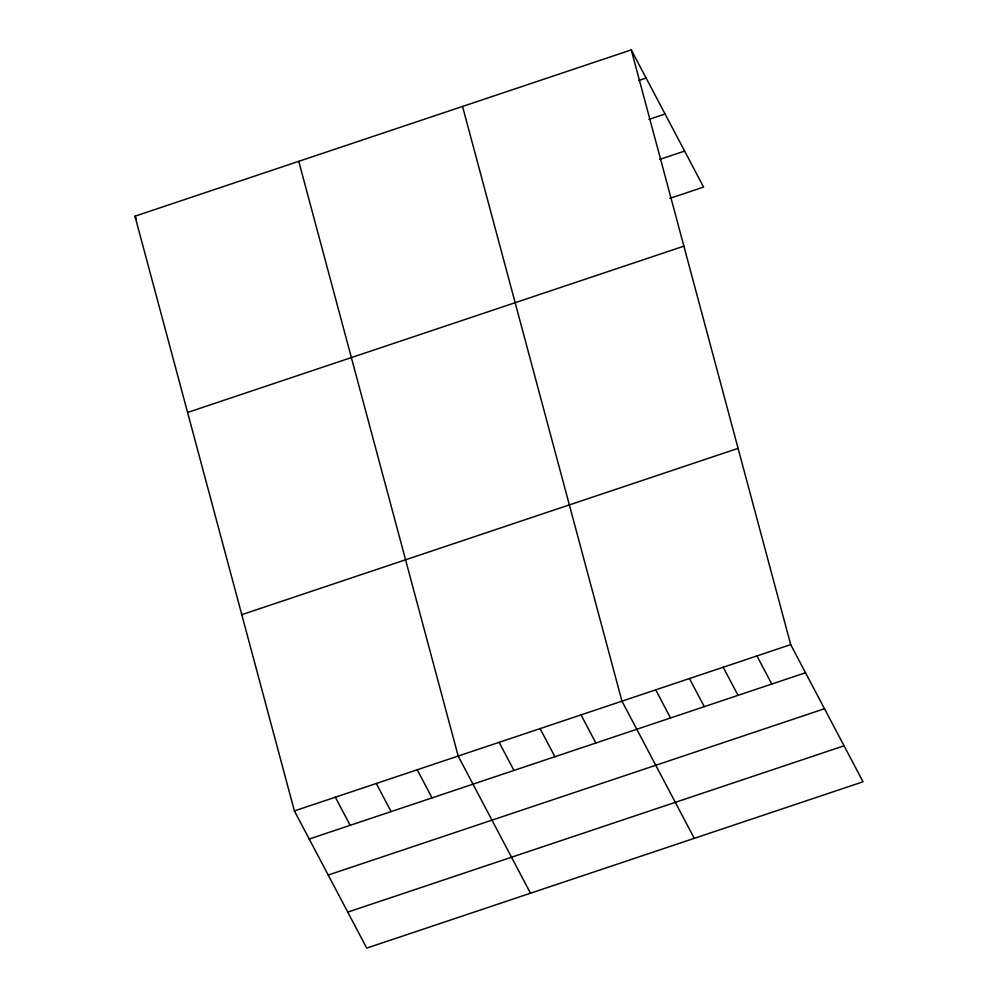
<?xml version="1.0" encoding="UTF-8"?>
<svg xmlns="http://www.w3.org/2000/svg" width="998" height="998" viewBox="0 0 998 998"><rect width="100%" height="100%" fill="white"/><g stroke="black" fill="none" stroke-linecap="round" stroke-linejoin="round"><path stroke-width="1.5" d="M631.272 49.9L790.703 644.621L863.033 781.796L366.728 948.1L294.398 810.925L134.967 216.204L631.272 49.9L703.602 187.075L669.858 198.377M638.77 80.476L646.105 78.019M648.937 119.411L665.08 114.009M659.678 159.443L684.628 151.085M187.587 412.461L683.892 246.157M241.79 614.668L738.096 448.364M294.398 810.925L790.703 644.621M309.218 839.044L805.536 672.739M328.192 875.034L824.51 708.73M347.753 912.11L844.059 745.805M756.958 655.935L771.778 684.054M723.213 667.238L738.033 695.356M689.456 678.553L704.289 706.671M655.711 689.855L670.531 717.974M694.284 838.345L621.966 701.17L462.536 106.449M581.023 714.892L595.843 742.999M540.068 728.602L554.9 756.721M499.125 742.325L513.945 770.444M530.499 893.222L458.182 756.047L298.751 161.327M134.967 216.204L136.377 218.886M417.239 769.77L432.059 797.889M376.296 783.492L391.116 811.599M335.34 797.202L350.173 825.321"/></g></svg>
